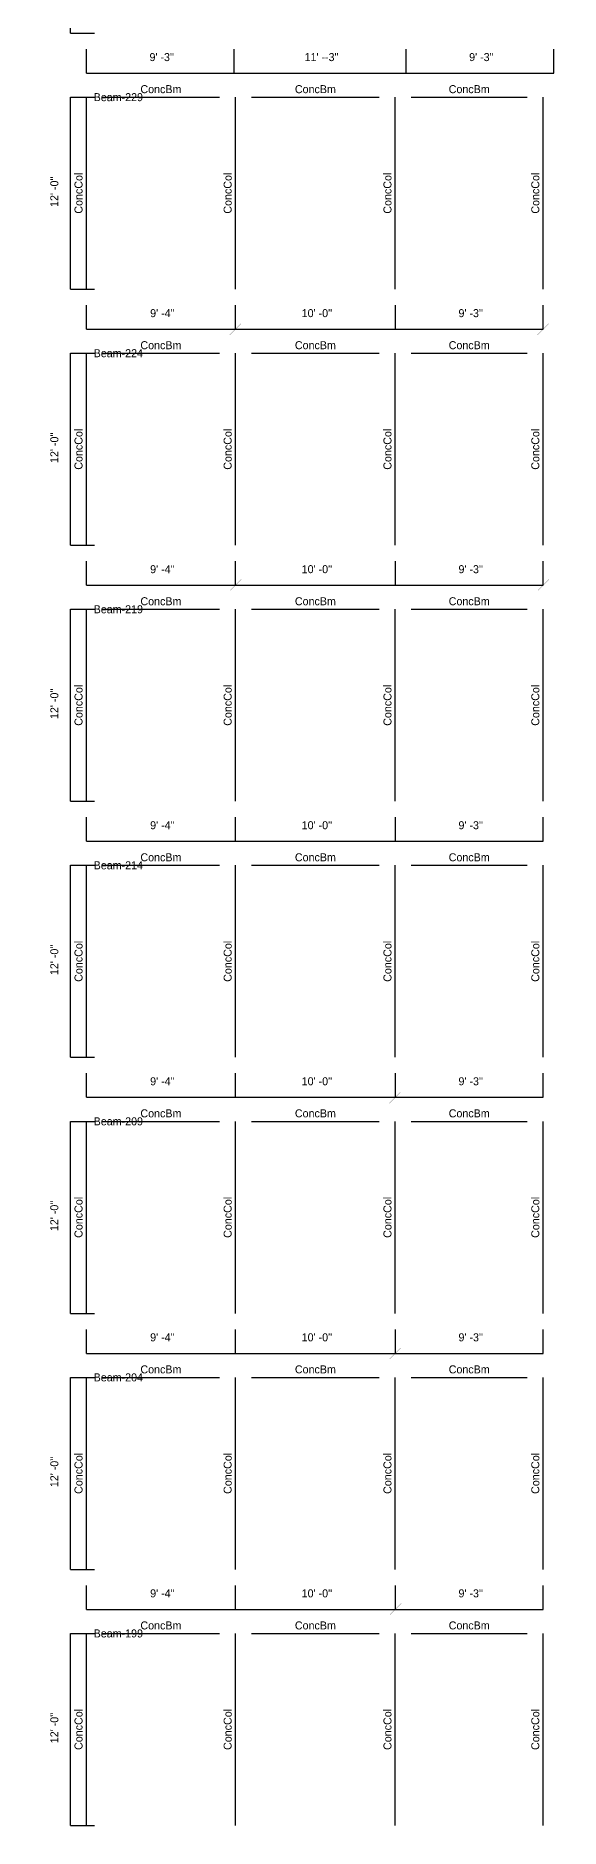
# Model space of a CAD drawing. Extents: x -38 to 2998, y -195 to 11529.
# Drawn here: x -38 to 356, y 7150 to 8494 of the extents above; entities that cross this region are included whole.
import ezdxf
from ezdxf.enums import TextEntityAlignment as Align

# ---------------------------------------------------------------- set-up
doc = ezdxf.new("R2010")
doc.units = 0
doc.header["$MEASUREMENT"] = 0
doc.layers.get('0').update_dxf_attribs({"linetype": 'CONTINUOUS'})
for name, color, linetype in [('CENTERLINES', 7, 'CONTINUOUS'), ('DIMENSIONS', 4, 'CONTINUOUS'), ('TEXT', 5, 'CONTINUOUS')]:
    doc.layers.add(name, color=color, linetype=linetype)
doc.dimstyles.get("Standard").update_dxf_attribs({"dimtxt": 0.18, "dimasz": 0.18, "dimexe": 0.18, "dimexo": 0.0625, "dimgap": 0.09, "dimtad": 0, "dimtih": 1, "dimtoh": 1, "dimdec": 4, "dimzin": 0, "dimtxsty": 'STANDARD', "dimcen": 0.09, "dimazin": 3, "dimtfac": 1, "dimtdec": 4, "dimtofl": 0, "dimtmove": 0, "dimatfit": 3, "dimtolj": 1, "dimtzin": 0})

# ---------------------------------------------------------------- blocks, each defined once
blk = doc.blocks.new('*D905')
at = {"color": 1, "linetype": 'BYBLOCK'}
for points in [[(-8.3, 7292.3), (-7.2, 7291.2), (-16.8, 7300.8), (-15.7, 7299.7)], [(-8.3, 7148.3), (-7.2, 7147.2), (-16.8, 7156.8), (-15.7, 7155.7)]]:
    blk.add_solid(points, dxfattribs=at)
at = {"layer": 'DIMENSIONS', "color": 9, "linetype": 'BYBLOCK'}
for p, q in [((-12, 7296), (6, 7296)), ((-12, 7152), (6, 7152))]:
    blk.add_line(p, q, dxfattribs=at)
at = {"layer": 'DIMENSIONS', "color": 0, "linetype": 'BYBLOCK'}
blk.add_line((-12, 7152), (-12, 7296), dxfattribs=at)
at = {"layer": 'DIMENSIONS', "color": 0, "linetype": 'BYBLOCK', "insert": (-24, 7224), "char_height": 6, "attachment_point": 5, "rotation": 90}
blk.add_mtext("\\A1; 12' -0''", dxfattribs=at)
blk = doc.blocks.new('*D906')
at = {"color": 1, "linetype": 'BYBLOCK'}
for points in [[(4.8, 7318.8), (3.7, 7317.7), (-3.7, 7310.3), (-4.8, 7309.2)], [(116.7, 7318.8), (115.7, 7317.7), (108.2, 7310.3), (107.2, 7309.2)]]:
    blk.add_solid(points, dxfattribs=at)
at = {"layer": 'DIMENSIONS', "color": 9, "linetype": 'BYBLOCK'}
for p, q in [((0, 7314), (0, 7332)), ((112, 7314), (112, 7332))]:
    blk.add_line(p, q, dxfattribs=at)
at = {"layer": 'DIMENSIONS', "color": 0, "linetype": 'BYBLOCK'}
blk.add_line((0, 7314), (112, 7314), dxfattribs=at)
at = {"layer": 'DIMENSIONS', "color": 0, "linetype": 'BYBLOCK', "insert": (56, 7326), "char_height": 6, "attachment_point": 5}
blk.add_mtext("\\A1; 9' -4''", dxfattribs=at)
blk = doc.blocks.new('*D907')
at = {"color": 1, "linetype": 'BYBLOCK'}
for points in [[(116.7, 7318.8), (115.7, 7317.7), (108.2, 7310.3), (107.2, 7309.2)], [(236.7, 7318.8), (235.7, 7317.7), (228.2, 7310.3), (227.2, 7309.2)]]:
    blk.add_solid(points, dxfattribs=at)
at = {"layer": 'DIMENSIONS', "color": 9, "linetype": 'BYBLOCK'}
for p, q in [((112, 7314), (112, 7332)), ((232, 7314), (232, 7332))]:
    blk.add_line(p, q, dxfattribs=at)
at = {"layer": 'DIMENSIONS', "color": 0, "linetype": 'BYBLOCK'}
blk.add_line((112, 7314), (232, 7314), dxfattribs=at)
at = {"layer": 'DIMENSIONS', "color": 0, "linetype": 'BYBLOCK', "insert": (172, 7326), "char_height": 6, "attachment_point": 5}
blk.add_mtext("\\A1; 10' -0''", dxfattribs=at)
blk = doc.blocks.new('*D908')
at = {"color": 1, "linetype": 'BYBLOCK'}
for points in [[(236.7, 7318.8), (235.7, 7317.7), (228.2, 7310.3), (227.2, 7309.2)], [(347.7, 7318.8), (346.7, 7317.7), (339.2, 7310.3), (338.2, 7309.2)]]:
    blk.add_solid(points, dxfattribs=at)
at = {"layer": 'DIMENSIONS', "color": 9, "linetype": 'BYBLOCK'}
for p, q in [((232, 7314), (232, 7332)), ((343, 7314), (343, 7332))]:
    blk.add_line(p, q, dxfattribs=at)
at = {"layer": 'DIMENSIONS', "color": 0, "linetype": 'BYBLOCK'}
blk.add_line((232, 7314), (343, 7314), dxfattribs=at)
at = {"layer": 'DIMENSIONS', "color": 0, "linetype": 'BYBLOCK', "insert": (287.5, 7326), "char_height": 6, "attachment_point": 5}
blk.add_mtext("\\A1; 9' -3''", dxfattribs=at)
blk = doc.blocks.new('*D909')
at = {"color": 1, "linetype": 'BYBLOCK'}
for points in [[(-8.3, 7484.3), (-7.2, 7483.2), (-16.8, 7492.8), (-15.7, 7491.7)], [(-8.3, 7340.3), (-7.2, 7339.2), (-16.8, 7348.8), (-15.7, 7347.7)]]:
    blk.add_solid(points, dxfattribs=at)
at = {"layer": 'DIMENSIONS', "color": 9, "linetype": 'BYBLOCK'}
for p, q in [((-12, 7488), (6, 7488)), ((-12, 7344), (6, 7344))]:
    blk.add_line(p, q, dxfattribs=at)
at = {"layer": 'DIMENSIONS', "color": 0, "linetype": 'BYBLOCK'}
blk.add_line((-12, 7344), (-12, 7488), dxfattribs=at)
at = {"layer": 'DIMENSIONS', "color": 0, "linetype": 'BYBLOCK', "insert": (-24, 7416), "char_height": 6, "attachment_point": 5, "rotation": 90}
blk.add_mtext("\\A1; 12' -0''", dxfattribs=at)
blk = doc.blocks.new('*D910')
at = {"color": 1, "linetype": 'BYBLOCK'}
for points in [[(4.8, 7510.8), (3.7, 7509.7), (-3.7, 7502.3), (-4.8, 7501.2)], [(116.7, 7510.8), (115.7, 7509.7), (108.2, 7502.3), (107.2, 7501.2)]]:
    blk.add_solid(points, dxfattribs=at)
at = {"layer": 'DIMENSIONS', "color": 9, "linetype": 'BYBLOCK'}
for p, q in [((0, 7506), (0, 7524)), ((112, 7506), (112, 7524))]:
    blk.add_line(p, q, dxfattribs=at)
at = {"layer": 'DIMENSIONS', "color": 0, "linetype": 'BYBLOCK'}
blk.add_line((0, 7506), (112, 7506), dxfattribs=at)
at = {"layer": 'DIMENSIONS', "color": 0, "linetype": 'BYBLOCK', "insert": (56, 7518), "char_height": 6, "attachment_point": 5}
blk.add_mtext("\\A1; 9' -4''", dxfattribs=at)
blk = doc.blocks.new('*D911')
at = {"color": 1, "linetype": 'BYBLOCK'}
for points in [[(116.7, 7510.8), (115.7, 7509.7), (108.2, 7502.3), (107.2, 7501.2)], [(236.7, 7510.8), (235.7, 7509.7), (228.2, 7502.3), (227.2, 7501.2)]]:
    blk.add_solid(points, dxfattribs=at)
at = {"layer": 'DIMENSIONS', "color": 9, "linetype": 'BYBLOCK'}
for p, q in [((112, 7506), (112, 7524)), ((232, 7506), (232, 7524))]:
    blk.add_line(p, q, dxfattribs=at)
at = {"layer": 'DIMENSIONS', "color": 0, "linetype": 'BYBLOCK'}
blk.add_line((112, 7506), (232, 7506), dxfattribs=at)
at = {"layer": 'DIMENSIONS', "color": 0, "linetype": 'BYBLOCK', "insert": (172, 7518), "char_height": 6, "attachment_point": 5}
blk.add_mtext("\\A1; 10' -0''", dxfattribs=at)
blk = doc.blocks.new('*D912')
at = {"color": 1, "linetype": 'BYBLOCK'}
for points in [[(236.7, 7510.8), (235.7, 7509.7), (228.2, 7502.3), (227.2, 7501.2)], [(347.7, 7510.8), (346.7, 7509.7), (339.2, 7502.3), (338.2, 7501.2)]]:
    blk.add_solid(points, dxfattribs=at)
at = {"layer": 'DIMENSIONS', "color": 9, "linetype": 'BYBLOCK'}
for p, q in [((232, 7506), (232, 7524)), ((343, 7506), (343, 7524))]:
    blk.add_line(p, q, dxfattribs=at)
at = {"layer": 'DIMENSIONS', "color": 0, "linetype": 'BYBLOCK'}
blk.add_line((232, 7506), (343, 7506), dxfattribs=at)
at = {"layer": 'DIMENSIONS', "color": 0, "linetype": 'BYBLOCK', "insert": (287.5, 7518), "char_height": 6, "attachment_point": 5}
blk.add_mtext("\\A1; 9' -3''", dxfattribs=at)
blk = doc.blocks.new('*D913')
at = {"color": 1, "linetype": 'BYBLOCK'}
for points in [[(-8.3, 7676.3), (-7.2, 7675.2), (-16.8, 7684.8), (-15.7, 7683.7)], [(-8.3, 7532.3), (-7.2, 7531.2), (-16.8, 7540.8), (-15.7, 7539.7)]]:
    blk.add_solid(points, dxfattribs=at)
at = {"layer": 'DIMENSIONS', "color": 9, "linetype": 'BYBLOCK'}
for p, q in [((-12, 7680), (6, 7680)), ((-12, 7536), (6, 7536))]:
    blk.add_line(p, q, dxfattribs=at)
at = {"layer": 'DIMENSIONS', "color": 0, "linetype": 'BYBLOCK'}
blk.add_line((-12, 7536), (-12, 7680), dxfattribs=at)
at = {"layer": 'DIMENSIONS', "color": 0, "linetype": 'BYBLOCK', "insert": (-24, 7608), "char_height": 6, "attachment_point": 5, "rotation": 90}
blk.add_mtext("\\A1; 12' -0''", dxfattribs=at)
blk = doc.blocks.new('*D914')
at = {"color": 1, "linetype": 'BYBLOCK'}
for points in [[(4.8, 7702.8), (3.7, 7701.7), (-3.7, 7694.3), (-4.8, 7693.2)], [(116.7, 7702.8), (115.7, 7701.7), (108.2, 7694.3), (107.2, 7693.2)]]:
    blk.add_solid(points, dxfattribs=at)
at = {"layer": 'DIMENSIONS', "color": 9, "linetype": 'BYBLOCK'}
for p, q in [((0, 7698), (0, 7716)), ((112, 7698), (112, 7716))]:
    blk.add_line(p, q, dxfattribs=at)
at = {"layer": 'DIMENSIONS', "color": 0, "linetype": 'BYBLOCK'}
blk.add_line((0, 7698), (112, 7698), dxfattribs=at)
at = {"layer": 'DIMENSIONS', "color": 0, "linetype": 'BYBLOCK', "insert": (56, 7710), "char_height": 6, "attachment_point": 5}
blk.add_mtext("\\A1; 9' -4''", dxfattribs=at)
blk = doc.blocks.new('*D915')
at = {"color": 1, "linetype": 'BYBLOCK'}
for points in [[(116.7, 7702.8), (115.7, 7701.7), (108.2, 7694.3), (107.2, 7693.2)], [(236.7, 7702.8), (235.7, 7701.7), (228.2, 7694.3), (227.2, 7693.2)]]:
    blk.add_solid(points, dxfattribs=at)
at = {"layer": 'DIMENSIONS', "color": 9, "linetype": 'BYBLOCK'}
for p, q in [((112, 7698), (112, 7716)), ((232, 7698), (232, 7716))]:
    blk.add_line(p, q, dxfattribs=at)
at = {"layer": 'DIMENSIONS', "color": 0, "linetype": 'BYBLOCK'}
blk.add_line((112, 7698), (232, 7698), dxfattribs=at)
at = {"layer": 'DIMENSIONS', "color": 0, "linetype": 'BYBLOCK', "insert": (172, 7710), "char_height": 6, "attachment_point": 5}
blk.add_mtext("\\A1; 10' -0''", dxfattribs=at)
blk = doc.blocks.new('*D916')
at = {"color": 1, "linetype": 'BYBLOCK'}
for points in [[(236.7, 7702.8), (235.7, 7701.7), (228.2, 7694.3), (227.2, 7693.2)], [(347.7, 7702.8), (346.7, 7701.7), (339.2, 7694.3), (338.2, 7693.2)]]:
    blk.add_solid(points, dxfattribs=at)
at = {"layer": 'DIMENSIONS', "color": 9, "linetype": 'BYBLOCK'}
for p, q in [((232, 7698), (232, 7716)), ((343, 7698), (343, 7716))]:
    blk.add_line(p, q, dxfattribs=at)
at = {"layer": 'DIMENSIONS', "color": 0, "linetype": 'BYBLOCK'}
blk.add_line((232, 7698), (343, 7698), dxfattribs=at)
at = {"layer": 'DIMENSIONS', "color": 0, "linetype": 'BYBLOCK', "insert": (287.5, 7710), "char_height": 6, "attachment_point": 5}
blk.add_mtext("\\A1; 9' -3''", dxfattribs=at)
blk = doc.blocks.new('*D917')
at = {"color": 1, "linetype": 'BYBLOCK'}
for points in [[(-8.3, 7868.3), (-7.2, 7867.2), (-16.8, 7876.8), (-15.7, 7875.7)], [(-8.3, 7724.3), (-7.2, 7723.2), (-16.8, 7732.8), (-15.7, 7731.7)]]:
    blk.add_solid(points, dxfattribs=at)
at = {"layer": 'DIMENSIONS', "color": 9, "linetype": 'BYBLOCK'}
for p, q in [((-12, 7872), (6, 7872)), ((-12, 7728), (6, 7728))]:
    blk.add_line(p, q, dxfattribs=at)
at = {"layer": 'DIMENSIONS', "color": 0, "linetype": 'BYBLOCK'}
blk.add_line((-12, 7728), (-12, 7872), dxfattribs=at)
at = {"layer": 'DIMENSIONS', "color": 0, "linetype": 'BYBLOCK', "insert": (-24, 7800), "char_height": 6, "attachment_point": 5, "rotation": 90}
blk.add_mtext("\\A1; 12' -0''", dxfattribs=at)
blk = doc.blocks.new('*D918')
at = {"color": 1, "linetype": 'BYBLOCK'}
for points in [[(4.8, 7894.8), (3.7, 7893.7), (-3.7, 7886.3), (-4.8, 7885.2)], [(116.7, 7894.8), (115.7, 7893.7), (108.2, 7886.3), (107.2, 7885.2)]]:
    blk.add_solid(points, dxfattribs=at)
at = {"layer": 'DIMENSIONS', "color": 9, "linetype": 'BYBLOCK'}
for p, q in [((0, 7890), (0, 7908)), ((112, 7890), (112, 7908))]:
    blk.add_line(p, q, dxfattribs=at)
at = {"layer": 'DIMENSIONS', "color": 0, "linetype": 'BYBLOCK'}
blk.add_line((0, 7890), (112, 7890), dxfattribs=at)
at = {"layer": 'DIMENSIONS', "color": 0, "linetype": 'BYBLOCK', "insert": (56, 7902), "char_height": 6, "attachment_point": 5}
blk.add_mtext("\\A1; 9' -4''", dxfattribs=at)
blk = doc.blocks.new('*D919')
at = {"color": 1, "linetype": 'BYBLOCK'}
for points in [[(116.7, 7894.8), (115.7, 7893.7), (108.2, 7886.3), (107.2, 7885.2)], [(236.7, 7894.8), (235.7, 7893.7), (228.2, 7886.3), (227.2, 7885.2)]]:
    blk.add_solid(points, dxfattribs=at)
at = {"layer": 'DIMENSIONS', "color": 9, "linetype": 'BYBLOCK'}
for p, q in [((112, 7890), (112, 7908)), ((232, 7890), (232, 7908))]:
    blk.add_line(p, q, dxfattribs=at)
at = {"layer": 'DIMENSIONS', "color": 0, "linetype": 'BYBLOCK'}
blk.add_line((112, 7890), (232, 7890), dxfattribs=at)
at = {"layer": 'DIMENSIONS', "color": 0, "linetype": 'BYBLOCK', "insert": (172, 7902), "char_height": 6, "attachment_point": 5}
blk.add_mtext("\\A1; 10' -0''", dxfattribs=at)
blk = doc.blocks.new('*D920')
at = {"color": 1, "linetype": 'BYBLOCK'}
for points in [[(236.7, 7894.8), (235.7, 7893.7), (228.2, 7886.3), (227.2, 7885.2)], [(347.7, 7894.8), (346.7, 7893.7), (339.2, 7886.3), (338.2, 7885.2)]]:
    blk.add_solid(points, dxfattribs=at)
at = {"layer": 'DIMENSIONS', "color": 9, "linetype": 'BYBLOCK'}
for p, q in [((232, 7890), (232, 7908)), ((343, 7890), (343, 7908))]:
    blk.add_line(p, q, dxfattribs=at)
at = {"layer": 'DIMENSIONS', "color": 0, "linetype": 'BYBLOCK'}
blk.add_line((232, 7890), (343, 7890), dxfattribs=at)
at = {"layer": 'DIMENSIONS', "color": 0, "linetype": 'BYBLOCK', "insert": (287.5, 7902), "char_height": 6, "attachment_point": 5}
blk.add_mtext("\\A1; 9' -3''", dxfattribs=at)
blk = doc.blocks.new('*D921')
at = {"color": 1, "linetype": 'BYBLOCK'}
for points in [[(-8.3, 8060.3), (-7.2, 8059.2), (-16.8, 8068.8), (-15.7, 8067.7)], [(-8.3, 7916.3), (-7.2, 7915.2), (-16.8, 7924.8), (-15.7, 7923.7)]]:
    blk.add_solid(points, dxfattribs=at)
at = {"layer": 'DIMENSIONS', "color": 9, "linetype": 'BYBLOCK'}
for p, q in [((-12, 8064), (6, 8064)), ((-12, 7920), (6, 7920))]:
    blk.add_line(p, q, dxfattribs=at)
at = {"layer": 'DIMENSIONS', "color": 0, "linetype": 'BYBLOCK'}
blk.add_line((-12, 7920), (-12, 8064), dxfattribs=at)
at = {"layer": 'DIMENSIONS', "color": 0, "linetype": 'BYBLOCK', "insert": (-24, 7992), "char_height": 6, "attachment_point": 5, "rotation": 90}
blk.add_mtext("\\A1; 12' -0''", dxfattribs=at)
blk = doc.blocks.new('*D922')
at = {"color": 1, "linetype": 'BYBLOCK'}
for points in [[(4.8, 8086.8), (3.7, 8085.7), (-3.7, 8078.3), (-4.8, 8077.2)], [(116.7, 8086.8), (115.7, 8085.7), (108.2, 8078.3), (107.2, 8077.2)]]:
    blk.add_solid(points, dxfattribs=at)
at = {"layer": 'DIMENSIONS', "color": 9, "linetype": 'BYBLOCK'}
for p, q in [((0, 8082), (0, 8100)), ((112, 8082), (112, 8100))]:
    blk.add_line(p, q, dxfattribs=at)
at = {"layer": 'DIMENSIONS', "color": 0, "linetype": 'BYBLOCK'}
blk.add_line((0, 8082), (112, 8082), dxfattribs=at)
at = {"layer": 'DIMENSIONS', "color": 0, "linetype": 'BYBLOCK', "insert": (56, 8094), "char_height": 6, "attachment_point": 5}
blk.add_mtext("\\A1; 9' -4''", dxfattribs=at)
blk = doc.blocks.new('*D923')
at = {"color": 1, "linetype": 'BYBLOCK'}
for points in [[(116.7, 8086.8), (115.7, 8085.7), (108.2, 8078.3), (107.2, 8077.2)], [(236.7, 8086.8), (235.7, 8085.7), (228.2, 8078.3), (227.2, 8077.2)]]:
    blk.add_solid(points, dxfattribs=at)
at = {"layer": 'DIMENSIONS', "color": 9, "linetype": 'BYBLOCK'}
for p, q in [((112, 8082), (112, 8100)), ((232, 8082), (232, 8100))]:
    blk.add_line(p, q, dxfattribs=at)
at = {"layer": 'DIMENSIONS', "color": 0, "linetype": 'BYBLOCK'}
blk.add_line((112, 8082), (232, 8082), dxfattribs=at)
at = {"layer": 'DIMENSIONS', "color": 0, "linetype": 'BYBLOCK', "insert": (172, 8094), "char_height": 6, "attachment_point": 5}
blk.add_mtext("\\A1; 10' -0''", dxfattribs=at)
blk = doc.blocks.new('*D924')
at = {"color": 1, "linetype": 'BYBLOCK'}
for points in [[(236.7, 8086.8), (235.7, 8085.7), (228.2, 8078.3), (227.2, 8077.2)], [(347.7, 8086.8), (346.7, 8085.7), (339.2, 8078.3), (338.2, 8077.2)]]:
    blk.add_solid(points, dxfattribs=at)
at = {"layer": 'DIMENSIONS', "color": 9, "linetype": 'BYBLOCK'}
for p, q in [((232, 8082), (232, 8100)), ((343, 8082), (343, 8100))]:
    blk.add_line(p, q, dxfattribs=at)
at = {"layer": 'DIMENSIONS', "color": 0, "linetype": 'BYBLOCK'}
blk.add_line((232, 8082), (343, 8082), dxfattribs=at)
at = {"layer": 'DIMENSIONS', "color": 0, "linetype": 'BYBLOCK', "insert": (287.5, 8094), "char_height": 6, "attachment_point": 5}
blk.add_mtext("\\A1; 9' -3''", dxfattribs=at)
blk = doc.blocks.new('*D925')
at = {"color": 1, "linetype": 'BYBLOCK'}
for points in [[(-8.3, 8252.3), (-7.2, 8251.2), (-16.8, 8260.8), (-15.7, 8259.7)], [(-8.3, 8108.3), (-7.2, 8107.2), (-16.8, 8116.8), (-15.7, 8115.7)]]:
    blk.add_solid(points, dxfattribs=at)
at = {"layer": 'DIMENSIONS', "color": 9, "linetype": 'BYBLOCK'}
for p, q in [((-12, 8256), (6, 8256)), ((-12, 8112), (6, 8112))]:
    blk.add_line(p, q, dxfattribs=at)
at = {"layer": 'DIMENSIONS', "color": 0, "linetype": 'BYBLOCK'}
blk.add_line((-12, 8112), (-12, 8256), dxfattribs=at)
at = {"layer": 'DIMENSIONS', "color": 0, "linetype": 'BYBLOCK', "insert": (-24, 8184), "char_height": 6, "attachment_point": 5, "rotation": 90}
blk.add_mtext("\\A1; 12' -0''", dxfattribs=at)
blk = doc.blocks.new('*D926')
at = {"color": 1, "linetype": 'BYBLOCK'}
for points in [[(4.8, 8278.8), (3.7, 8277.7), (-3.7, 8270.3), (-4.8, 8269.2)], [(116.7, 8278.8), (115.7, 8277.7), (108.2, 8270.3), (107.2, 8269.2)]]:
    blk.add_solid(points, dxfattribs=at)
at = {"layer": 'DIMENSIONS', "color": 9, "linetype": 'BYBLOCK'}
for p, q in [((0, 8274), (0, 8292)), ((112, 8274), (112, 8292))]:
    blk.add_line(p, q, dxfattribs=at)
at = {"layer": 'DIMENSIONS', "color": 0, "linetype": 'BYBLOCK'}
blk.add_line((0, 8274), (112, 8274), dxfattribs=at)
at = {"layer": 'DIMENSIONS', "color": 0, "linetype": 'BYBLOCK', "insert": (56, 8286), "char_height": 6, "attachment_point": 5}
blk.add_mtext("\\A1; 9' -4''", dxfattribs=at)
blk = doc.blocks.new('*D927')
at = {"color": 1, "linetype": 'BYBLOCK'}
for points in [[(116.7, 8278.8), (115.7, 8277.7), (108.2, 8270.3), (107.2, 8269.2)], [(236.7, 8278.8), (235.7, 8277.7), (228.2, 8270.3), (227.2, 8269.2)]]:
    blk.add_solid(points, dxfattribs=at)
at = {"layer": 'DIMENSIONS', "color": 9, "linetype": 'BYBLOCK'}
for p, q in [((112, 8274), (112, 8292)), ((232, 8274), (232, 8292))]:
    blk.add_line(p, q, dxfattribs=at)
at = {"layer": 'DIMENSIONS', "color": 0, "linetype": 'BYBLOCK'}
blk.add_line((112, 8274), (232, 8274), dxfattribs=at)
at = {"layer": 'DIMENSIONS', "color": 0, "linetype": 'BYBLOCK', "insert": (172, 8286), "char_height": 6, "attachment_point": 5}
blk.add_mtext("\\A1; 10' -0''", dxfattribs=at)
blk = doc.blocks.new('*D928')
at = {"color": 1, "linetype": 'BYBLOCK'}
for points in [[(236.7, 8278.8), (235.7, 8277.7), (228.2, 8270.3), (227.2, 8269.2)], [(347.7, 8278.8), (346.7, 8277.7), (339.2, 8270.3), (338.2, 8269.2)]]:
    blk.add_solid(points, dxfattribs=at)
at = {"layer": 'DIMENSIONS', "color": 9, "linetype": 'BYBLOCK'}
for p, q in [((232, 8274), (232, 8292)), ((343, 8274), (343, 8292))]:
    blk.add_line(p, q, dxfattribs=at)
at = {"layer": 'DIMENSIONS', "color": 0, "linetype": 'BYBLOCK'}
blk.add_line((232, 8274), (343, 8274), dxfattribs=at)
at = {"layer": 'DIMENSIONS', "color": 0, "linetype": 'BYBLOCK', "insert": (287.5, 8286), "char_height": 6, "attachment_point": 5}
blk.add_mtext("\\A1; 9' -3''", dxfattribs=at)
blk = doc.blocks.new('*D929')
at = {"color": 1, "linetype": 'BYBLOCK'}
for points in [[(-8.3, 8444.3), (-7.2, 8443.2), (-16.8, 8452.8), (-15.7, 8451.7)], [(-8.3, 8300.3), (-7.2, 8299.2), (-16.8, 8308.8), (-15.7, 8307.7)]]:
    blk.add_solid(points, dxfattribs=at)
at = {"layer": 'DIMENSIONS', "color": 9, "linetype": 'BYBLOCK'}
for p, q in [((-12, 8448), (6, 8448)), ((-12, 8304), (6, 8304))]:
    blk.add_line(p, q, dxfattribs=at)
at = {"layer": 'DIMENSIONS', "color": 0, "linetype": 'BYBLOCK'}
blk.add_line((-12, 8304), (-12, 8448), dxfattribs=at)
at = {"layer": 'DIMENSIONS', "color": 0, "linetype": 'BYBLOCK', "insert": (-24, 8376), "char_height": 6, "attachment_point": 5, "rotation": 90}
blk.add_mtext("\\A1; 12' -0''", dxfattribs=at)
blk = doc.blocks.new('*D930')
at = {"color": 1, "linetype": 'BYBLOCK'}
for points in [[(4.8, 8470.8), (3.7, 8469.7), (-3.7, 8462.3), (-4.8, 8461.2)], [(115.8, 8470.8), (114.7, 8469.7), (107.3, 8462.3), (106.2, 8461.2)]]:
    blk.add_solid(points, dxfattribs=at)
at = {"layer": 'DIMENSIONS', "color": 9, "linetype": 'BYBLOCK'}
for p, q in [((0, 8466), (0, 8484)), ((111, 8466), (111, 8484))]:
    blk.add_line(p, q, dxfattribs=at)
at = {"layer": 'DIMENSIONS', "color": 0, "linetype": 'BYBLOCK'}
blk.add_line((0, 8466), (111, 8466), dxfattribs=at)
at = {"layer": 'DIMENSIONS', "color": 0, "linetype": 'BYBLOCK', "insert": (55.5, 8478), "char_height": 6, "attachment_point": 5}
blk.add_mtext("\\A1; 9' -3''", dxfattribs=at)
blk = doc.blocks.new('*D931')
at = {"color": 1, "linetype": 'BYBLOCK'}
for points in [[(115.8, 8470.8), (114.7, 8469.7), (107.3, 8462.3), (106.2, 8461.2)], [(244.8, 8470.8), (243.7, 8469.7), (236.3, 8462.3), (235.2, 8461.2)]]:
    blk.add_solid(points, dxfattribs=at)
at = {"layer": 'DIMENSIONS', "color": 9, "linetype": 'BYBLOCK'}
for p, q in [((111, 8466), (111, 8484)), ((240, 8466), (240, 8484))]:
    blk.add_line(p, q, dxfattribs=at)
at = {"layer": 'DIMENSIONS', "color": 0, "linetype": 'BYBLOCK'}
blk.add_line((111, 8466), (240, 8466), dxfattribs=at)
at = {"layer": 'DIMENSIONS', "color": 0, "linetype": 'BYBLOCK', "insert": (175.5, 8478), "char_height": 6, "attachment_point": 5}
blk.add_mtext("\\A1; 11' --3''", dxfattribs=at)
blk = doc.blocks.new('*D932')
at = {"color": 1, "linetype": 'BYBLOCK'}
for points in [[(244.8, 8470.8), (243.7, 8469.7), (236.3, 8462.3), (235.2, 8461.2)], [(355.8, 8470.8), (354.7, 8469.7), (347.3, 8462.3), (346.2, 8461.2)]]:
    blk.add_solid(points, dxfattribs=at)
at = {"layer": 'DIMENSIONS', "color": 9, "linetype": 'BYBLOCK'}
for p, q in [((240, 8466), (240, 8484)), ((351, 8466), (351, 8484))]:
    blk.add_line(p, q, dxfattribs=at)
at = {"layer": 'DIMENSIONS', "color": 0, "linetype": 'BYBLOCK'}
blk.add_line((240, 8466), (351, 8466), dxfattribs=at)
at = {"layer": 'DIMENSIONS', "color": 0, "linetype": 'BYBLOCK', "insert": (295.5, 8478), "char_height": 6, "attachment_point": 5}
blk.add_mtext("\\A1; 9' -3''", dxfattribs=at)
blk = doc.blocks.new('*D933')
at = {"color": 1, "linetype": 'BYBLOCK'}
for points in [[(-8.3, 8636.3), (-7.2, 8635.2), (-16.8, 8644.8), (-15.7, 8643.7)], [(-8.3, 8492.3), (-7.2, 8491.2), (-16.8, 8500.8), (-15.7, 8499.7)]]:
    blk.add_solid(points, dxfattribs=at)
at = {"layer": 'DIMENSIONS', "color": 9, "linetype": 'BYBLOCK'}
for p, q in [((-12, 8640), (6, 8640)), ((-12, 8496), (6, 8496))]:
    blk.add_line(p, q, dxfattribs=at)
at = {"layer": 'DIMENSIONS', "color": 0, "linetype": 'BYBLOCK'}
blk.add_line((-12, 8496), (-12, 8640), dxfattribs=at)
at = {"layer": 'DIMENSIONS', "color": 0, "linetype": 'BYBLOCK', "insert": (-24, 8568), "char_height": 6, "attachment_point": 5, "rotation": 90}
blk.add_mtext("\\A1; 12' -0''", dxfattribs=at)

msp = doc.modelspace()

# ---------------------------------------------------------------- linework, layer by layer
at = {"layer": 'CENTERLINES', "color": 0, "linetype": 'CONTINUOUS'}
for p, q in [((0, 8304), (0, 8448)), ((12, 8448), (99.96, 8448)), ((111.96, 8304), (111.96, 8448)), ((123.96, 8448), (219.96, 8448)), ((231.96, 8304), (231.96, 8448)), ((243.96, 8448), (330.96, 8448)), ((342.96, 8304), (342.96, 8448)), ((0, 8112), (0, 8256)), ((12, 8256), (99.96, 8256)), ((111.96, 8112), (111.96, 8256)), ((123.96, 8256), (219.96, 8256)), ((231.96, 8112), (231.96, 8256)), ((243.96, 8256), (330.96, 8256)), ((342.96, 8112), (342.96, 8256)), ((0, 7920), (0, 8064)), ((12, 8064), (99.96, 8064)), ((111.96, 7920), (111.96, 8064)), ((123.96, 8064), (219.96, 8064)), ((231.96, 7920), (231.96, 8064)), ((243.96, 8064), (330.96, 8064)), ((342.96, 7920), (342.96, 8064)), ((0, 7728), (0, 7872)), ((12, 7872), (99.96, 7872)), ((111.96, 7728), (111.96, 7872)), ((123.96, 7872), (219.96, 7872)), ((231.96, 7728), (231.96, 7872)), ((243.96, 7872), (330.96, 7872)), ((342.96, 7728), (342.96, 7872)), ((0, 7536), (0, 7680)), ((12, 7680), (99.96, 7680)), ((111.96, 7536), (111.96, 7680)), ((123.96, 7680), (219.96, 7680)), ((231.96, 7536), (231.96, 7680)), ((243.96, 7680), (330.96, 7680)), ((342.96, 7536), (342.96, 7680)), ((0, 7344), (0, 7488)), ((12, 7488), (99.96, 7488)), ((111.96, 7344), (111.96, 7488)), ((123.96, 7488), (219.96, 7488)), ((231.96, 7344), (231.96, 7488)), ((243.96, 7488), (330.96, 7488)), ((342.96, 7344), (342.96, 7488)), ((0, 7152), (0, 7296)), ((12, 7296), (99.96, 7296)), ((111.96, 7152), (111.96, 7296)), ((123.96, 7296), (219.96, 7296)), ((231.96, 7152), (231.96, 7296)), ((243.96, 7296), (330.96, 7296)), ((342.96, 7152), (342.96, 7296))]:
    msp.add_line(p, q, dxfattribs=at)

# ---------------------------------------------------------------- texts
at = {"layer": 'TEXT', "color": 0}
for s, p in [('ConcBm', (55.98, 8454)), ('ConcBm', (171.96, 8454)), ('ConcBm', (287.46, 8454)), ('Beam-229', (24, 8448)), ('Beam-224', (24, 8256)), ('ConcBm', (55.98, 8262)), ('ConcBm', (171.96, 8262)), ('ConcBm', (287.46, 8262)), ('Beam-219', (24, 8064)), ('ConcBm', (55.98, 8070)), ('ConcBm', (171.96, 8070)), ('ConcBm', (287.46, 8070)), ('ConcBm', (55.98, 7878)), ('ConcBm', (171.96, 7878)), ('ConcBm', (287.46, 7878)), ('Beam-214', (24, 7872)), ('ConcBm', (55.98, 7686)), ('ConcBm', (171.96, 7686)), ('ConcBm', (287.46, 7686)), ('Beam-209', (24, 7680)), ('Beam-204', (24, 7488)), ('ConcBm', (55.98, 7494)), ('ConcBm', (171.96, 7494)), ('ConcBm', (287.46, 7494)), ('Beam-199', (24, 7296)), ('ConcBm', (55.98, 7302)), ('ConcBm', (171.96, 7302)), ('ConcBm', (287.46, 7302))]:
    msp.add_text(s, height=6, dxfattribs=at).set_placement(p, align=Align.MIDDLE)
for p in [(-6, 8376), (105.96, 8376), (225.96, 8376), (336.96, 8376), (-6, 8184), (105.96, 8184), (225.96, 8184), (336.96, 8184), (-6, 7992), (105.96, 7992), (225.96, 7992), (336.96, 7992), (-6, 7800), (105.96, 7800), (225.96, 7800), (336.96, 7800), (-6, 7608), (105.96, 7608), (225.96, 7608), (336.96, 7608), (-6, 7416), (105.96, 7416), (225.96, 7416), (336.96, 7416), (-6, 7224), (105.96, 7224), (225.96, 7224), (336.96, 7224)]:
    msp.add_text('ConcCol', height=6, rotation=90, dxfattribs=at).set_placement(p, align=Align.MIDDLE)

# ---------------------------------------------------------------- dimensions: what is measured, and where the dimension line sits
at = {"layer": 'DIMENSIONS'}
for base, p1, p2, picture, middle in [((-12, 8640), (-24, 8496), (-24, 8640), '*D933', (-24, 8568)), ((111, 8466), (0, 8454), (111, 8454), '*D930', (55.5, 8454)), ((240, 8466), (111, 8454), (240, 8454), '*D931', (175.5, 8454)), ((351, 8466), (240, 8454), (351, 8454), '*D932', (295.5, 8454)), ((-12, 8448), (-24, 8304), (-24, 8448), '*D929', (-24, 8376)), ((111.96, 8274), (0, 8262), (111.96, 8262), '*D926', (55.98, 8262)), ((231.96, 8274), (111.96, 8262), (231.96, 8262), '*D927', (171.96, 8262)), ((342.96, 8274), (231.96, 8262), (342.96, 8262), '*D928', (287.46, 8262)), ((-12, 8256), (-24, 8112), (-24, 8256), '*D925', (-24, 8184)), ((111.96, 8082), (0, 8070), (111.96, 8070), '*D922', (55.98, 8070)), ((231.96, 8082), (111.96, 8070), (231.96, 8070), '*D923', (171.96, 8070)), ((342.96, 8082), (231.96, 8070), (342.96, 8070), '*D924', (287.46, 8070)), ((-12, 8064), (-24, 7920), (-24, 8064), '*D921', (-24, 7992)), ((111.96, 7890), (0, 7878), (111.96, 7878), '*D918', (55.98, 7878)), ((231.96, 7890), (111.96, 7878), (231.96, 7878), '*D919', (171.96, 7878)), ((342.96, 7890), (231.96, 7878), (342.96, 7878), '*D920', (287.46, 7878)), ((-12, 7872), (-24, 7728), (-24, 7872), '*D917', (-24, 7800)), ((111.96, 7698), (0, 7686), (111.96, 7686), '*D914', (55.98, 7686)), ((231.96, 7698), (111.96, 7686), (231.96, 7686), '*D915', (171.96, 7686)), ((342.96, 7698), (231.96, 7686), (342.96, 7686), '*D916', (287.46, 7686)), ((-12, 7680), (-24, 7536), (-24, 7680), '*D913', (-24, 7608)), ((111.96, 7506), (0, 7494), (111.96, 7494), '*D910', (55.98, 7494)), ((231.96, 7506), (111.96, 7494), (231.96, 7494), '*D911', (171.96, 7494)), ((342.96, 7506), (231.96, 7494), (342.96, 7494), '*D912', (287.46, 7494)), ((-12, 7488), (-24, 7344), (-24, 7488), '*D909', (-24, 7416)), ((111.96, 7314), (0, 7302), (111.96, 7302), '*D906', (55.98, 7302)), ((231.96, 7314), (111.96, 7302), (231.96, 7302), '*D907', (171.96, 7302)), ((342.96, 7314), (231.96, 7302), (342.96, 7302), '*D908', (287.46, 7302)), ((-12, 7296), (-24, 7152), (-24, 7296), '*D905', (-24, 7224))]:
    dim = msp.add_linear_dim(base=base, p1=p1, p2=p2, dimstyle='STANDARD', dxfattribs=at)
    dim.commit()
    dim.dimension.update_dxf_attribs({"geometry": picture, "text_midpoint": middle})

doc.saveas('drawing.dxf')
